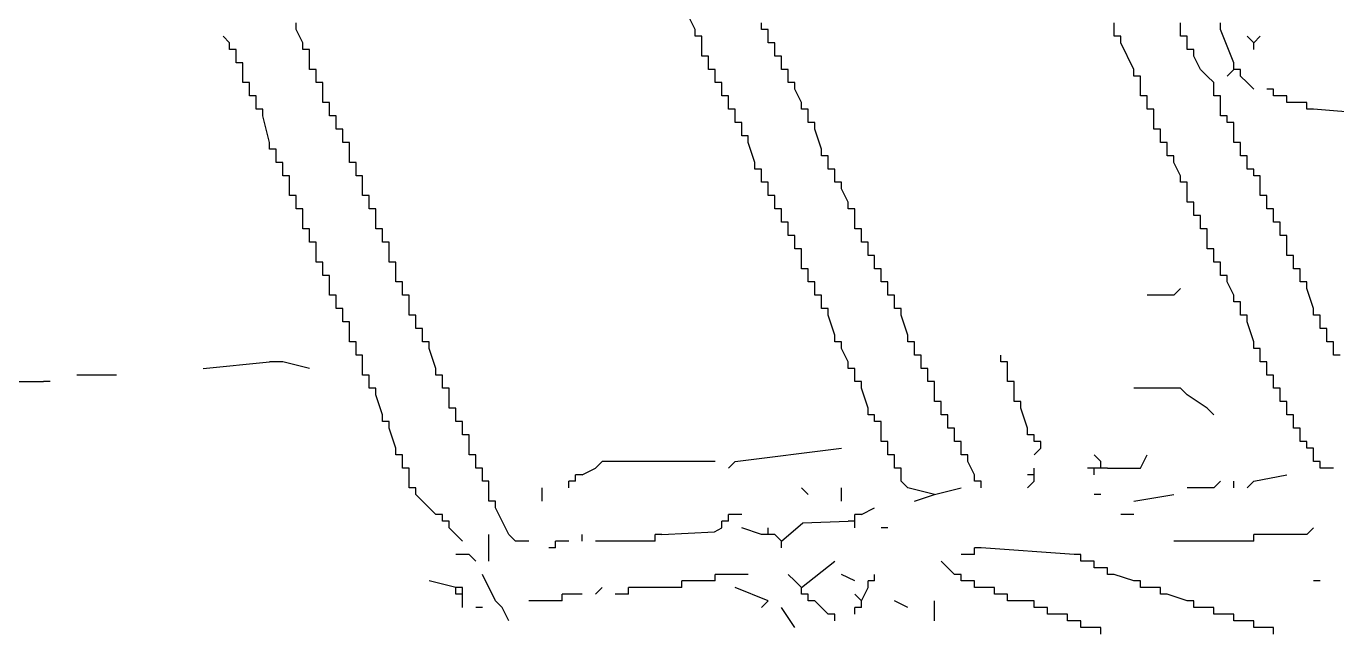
# Model space of a CAD drawing. Extents: x 0.03 to 8.61, y 0.04 to 5.34.
# Drawn here: x 2.705 to 4.085, y 3.867 to 4.505 of the extents above; entities that cross this region are included whole.
import ezdxf

# ---------------------------------------------------------------- set-up
doc = ezdxf.new("R2010")
doc.units = 0

msp = doc.modelspace()

# ---------------------------------------------------------------- linework, layer by layer
at = {"color": 7, "linetype": 'CONTINUOUS'}
for p, q in [((3.409, 4.501), (3.402, 4.515)), ((3.409, 4.494), (3.409, 4.501)), ((3.486, 4.494), (3.486, 4.501)), ((3.85, 4.501), (3.85, 4.508)), ((3.85, 4.494), (3.85, 4.501)), ((3.976, 4.466), (3.962, 4.501)), ((2.919, 4.48), (2.919, 4.487)), ((3.416, 4.494), (3.409, 4.494)), ((3.493, 4.48), (3.493, 4.487)), ((3.857, 4.494), (3.85, 4.494)), ((3.871, 4.459), (3.857, 4.487)), ((3.927, 4.487), (3.927, 4.494)), ((2.926, 4.48), (2.919, 4.48)), ((2.926, 4.473), (2.926, 4.48)), ((2.926, 4.466), (2.926, 4.473)), ((3.003, 4.473), (3.003, 4.48)), ((3.416, 4.473), (3.416, 4.48)), ((3.423, 4.473), (3.416, 4.473)), ((3.423, 4.466), (3.423, 4.473)), ((3.5, 4.466), (3.5, 4.473)), ((3.934, 4.473), (3.934, 4.48)), ((2.933, 4.459), (2.933, 4.466)), ((2.933, 4.452), (2.933, 4.459)), ((3.43, 4.459), (3.423, 4.459)), ((3.43, 4.452), (3.43, 4.459)), ((3.871, 4.452), (3.871, 4.459)), ((3.976, 4.459), (3.976, 4.466)), ((3.983, 4.459), (3.976, 4.459)), ((2.933, 4.445), (2.933, 4.452)), ((2.94, 4.445), (2.933, 4.445)), ((2.94, 4.438), (2.94, 4.445)), ((3.017, 4.438), (3.017, 4.445)), ((3.437, 4.445), (3.43, 4.445)), ((3.437, 4.438), (3.437, 4.445)), ((3.514, 4.438), (3.514, 4.445)), ((3.955, 4.445), (3.948, 4.452)), ((3.955, 4.438), (3.955, 4.445)), ((3.99, 4.445), (3.983, 4.452)), ((3.997, 4.438), (3.99, 4.445)), ((2.94, 4.431), (2.94, 4.438)), ((2.947, 4.424), (2.947, 4.431)), ((3.437, 4.431), (3.437, 4.438)), ((3.444, 4.431), (3.437, 4.431)), ((3.444, 4.424), (3.444, 4.431)), ((3.878, 4.431), (3.878, 4.438)), ((3.885, 4.431), (3.878, 4.431)), ((3.962, 4.431), (3.955, 4.431)), ((3.962, 4.424), (3.962, 4.431)), ((4.018, 4.438), (4.011, 4.438)), ((4.018, 4.431), (4.018, 4.438)), ((2.954, 4.41), (2.954, 4.417)), ((3.444, 4.417), (3.444, 4.424)), ((3.451, 4.417), (3.444, 4.417)), ((3.528, 4.41), (3.528, 4.417)), ((3.885, 4.417), (3.885, 4.424)), ((3.892, 4.417), (3.885, 4.417)), ((3.892, 4.41), (3.892, 4.417)), ((3.962, 4.417), (3.962, 4.424)), ((3.962, 4.41), (3.962, 4.417)), ((4.039, 4.424), (4.032, 4.424)), ((4.046, 4.424), (4.039, 4.424)), ((4.053, 4.417), (4.053, 4.424)), ((4.144, 4.41), (4.06, 4.417)), ((3.451, 4.403), (3.451, 4.41)), ((3.458, 4.403), (3.451, 4.403)), ((3.458, 4.396), (3.458, 4.403)), ((3.535, 4.396), (3.535, 4.403)), ((3.892, 4.403), (3.892, 4.41)), ((3.892, 4.396), (3.892, 4.403)), ((3.969, 4.41), (3.962, 4.41)), ((3.969, 4.403), (3.969, 4.41)), ((3.976, 4.403), (3.969, 4.403)), ((3.976, 4.396), (3.976, 4.403)), ((3.458, 4.389), (3.458, 4.396)), ((3.465, 4.389), (3.458, 4.389)), ((3.899, 4.396), (3.892, 4.396)), ((3.899, 4.389), (3.899, 4.396)), ((3.899, 4.382), (3.899, 4.389)), ((3.976, 4.382), (3.976, 4.389)), ((2.961, 4.375), (2.961, 4.382)), ((2.968, 4.368), (2.968, 4.375)), ((3.045, 4.375), (3.045, 4.382)), ((3.472, 4.361), (3.465, 4.382)), ((3.906, 4.382), (3.899, 4.382)), ((3.906, 4.368), (3.906, 4.375)), ((3.983, 4.382), (3.976, 4.382)), ((3.983, 4.375), (3.983, 4.382)), ((2.975, 4.354), (2.975, 4.361)), ((3.913, 4.368), (3.906, 4.368)), ((3.92, 4.347), (3.913, 4.361)), ((3.99, 4.361), (3.99, 4.368)), ((2.982, 4.34), (2.982, 4.347)), ((3.479, 4.354), (3.472, 4.354)), ((3.479, 4.347), (3.479, 4.354)), ((3.556, 4.347), (3.556, 4.354)), ((3.92, 4.34), (3.92, 4.347)), ((3.997, 4.354), (3.99, 4.354)), ((4.004, 4.34), (4.004, 4.347)), ((2.982, 4.333), (2.982, 4.34)), ((3.486, 4.34), (3.479, 4.34)), ((3.486, 4.326), (3.486, 4.333)), ((3.563, 4.333), (3.563, 4.34)), ((3.927, 4.34), (3.92, 4.34)), ((3.927, 4.333), (3.927, 4.34)), ((4.004, 4.326), (4.004, 4.333)), ((2.989, 4.326), (2.982, 4.326)), ((2.989, 4.319), (2.989, 4.326)), ((2.989, 4.312), (2.989, 4.319)), ((3.493, 4.326), (3.486, 4.326)), ((3.493, 4.312), (3.493, 4.319)), ((3.927, 4.319), (3.927, 4.326)), ((3.934, 4.319), (3.927, 4.319)), ((4.011, 4.326), (4.004, 4.326)), ((2.996, 4.312), (2.989, 4.312)), ((2.996, 4.305), (2.996, 4.312)), ((2.996, 4.298), (2.996, 4.305)), ((3.5, 4.312), (3.493, 4.312)), ((3.5, 4.298), (3.5, 4.305)), ((3.577, 4.305), (3.577, 4.312)), ((3.934, 4.305), (3.934, 4.312)), ((3.941, 4.305), (3.934, 4.305)), ((4.018, 4.312), (4.011, 4.312)), ((4.018, 4.305), (4.018, 4.312)), ((3.003, 4.291), (2.996, 4.291)), ((3.073, 4.291), (3.073, 4.298)), ((3.507, 4.298), (3.5, 4.298)), ((3.507, 4.284), (3.507, 4.291)), ((3.941, 4.291), (3.941, 4.298)), ((3.948, 4.291), (3.941, 4.291)), ((4.025, 4.298), (4.018, 4.298)), ((4.025, 4.291), (4.025, 4.298)), ((4.025, 4.284), (4.025, 4.291)), ((3.003, 4.277), (3.003, 4.284)), ((3.514, 4.284), (3.507, 4.284)), ((3.948, 4.277), (3.948, 4.284)), ((4.032, 4.284), (4.025, 4.284)), ((4.032, 4.277), (4.032, 4.284)), ((3.01, 4.277), (3.003, 4.277)), ((3.01, 4.263), (3.01, 4.27)), ((3.514, 4.27), (3.514, 4.277)), ((3.521, 4.27), (3.514, 4.27)), ((3.521, 4.263), (3.521, 4.27)), ((3.948, 4.27), (3.948, 4.277)), ((3.955, 4.263), (3.955, 4.27)), ((4.032, 4.27), (4.032, 4.277)), ((3.01, 4.256), (3.01, 4.263)), ((3.017, 4.256), (3.01, 4.256)), ((3.521, 4.256), (3.521, 4.263)), ((3.598, 4.256), (3.598, 4.263)), ((3.955, 4.256), (3.955, 4.263)), ((3.962, 4.256), (3.955, 4.256)), ((4.039, 4.256), (4.039, 4.263)), ((3.024, 4.242), (3.017, 4.242)), ((3.024, 4.235), (3.024, 4.242)), ((3.094, 4.242), (3.094, 4.249)), ((3.094, 4.235), (3.094, 4.242)), ((3.528, 4.249), (3.521, 4.249)), ((3.528, 4.242), (3.528, 4.249)), ((3.605, 4.242), (3.605, 4.249)), ((3.962, 4.242), (3.962, 4.249)), ((3.969, 4.242), (3.962, 4.242)), ((4.046, 4.242), (4.046, 4.249)), ((3.024, 4.228), (3.024, 4.235)), ((3.024, 4.221), (3.024, 4.228)), ((3.101, 4.235), (3.094, 4.235)), ((3.101, 4.221), (3.101, 4.228)), ((3.535, 4.235), (3.528, 4.235)), ((3.535, 4.221), (3.535, 4.228)), ((3.612, 4.228), (3.612, 4.235)), ((3.913, 4.221), (3.92, 4.228)), ((4.053, 4.235), (4.046, 4.235)), ((4.053, 4.228), (4.053, 4.235)), ((3.031, 4.221), (3.024, 4.221)), ((3.031, 4.207), (3.031, 4.214)), ((3.542, 4.221), (3.535, 4.221)), ((3.542, 4.207), (3.542, 4.214)), ((3.913, 4.221), (3.885, 4.221)), ((3.983, 4.207), (3.983, 4.214)), ((3.038, 4.207), (3.031, 4.207)), ((3.038, 4.193), (3.038, 4.2)), ((3.549, 4.207), (3.542, 4.207)), ((3.556, 4.179), (3.549, 4.2)), ((3.626, 4.2), (3.626, 4.207)), ((3.99, 4.193), (3.99, 4.2)), ((4.067, 4.193), (4.067, 4.2)), ((3.045, 4.193), (3.038, 4.193)), ((3.045, 4.186), (3.045, 4.193)), ((3.045, 4.179), (3.045, 4.186)), ((3.115, 4.186), (3.115, 4.193)), ((3.052, 4.172), (3.045, 4.172)), ((3.052, 4.165), (3.052, 4.172)), ((3.997, 4.165), (3.997, 4.172)), ((4.081, 4.165), (4.081, 4.172)), ((3.052, 4.158), (3.052, 4.165)), ((3.059, 4.158), (3.052, 4.158)), ((3.57, 4.151), (3.563, 4.165)), ((4.004, 4.158), (4.004, 4.165)), ((2.891, 4.144), (2.961, 4.151)), ((2.968, 4.151), (2.961, 4.151)), ((2.975, 4.151), (2.968, 4.151)), ((3.003, 4.144), (2.975, 4.151)), ((3.059, 4.144), (3.059, 4.151)), ((3.059, 4.137), (3.059, 4.144)), ((3.136, 4.137), (3.136, 4.144)), ((3.57, 4.144), (3.57, 4.151)), ((3.577, 4.144), (3.57, 4.144)), ((3.738, 4.151), (3.731, 4.151)), ((3.738, 4.144), (3.738, 4.151)), ((3.738, 4.137), (3.738, 4.144)), ((4.011, 4.144), (4.011, 4.151)), ((2.8, 4.137), (2.758, 4.137)), ((3.066, 4.137), (3.059, 4.137)), ((3.066, 4.13), (3.066, 4.137)), ((3.066, 4.123), (3.066, 4.13)), ((3.143, 4.123), (3.143, 4.13)), ((3.577, 4.13), (3.577, 4.137)), ((3.584, 4.13), (3.577, 4.13)), ((3.584, 4.123), (3.584, 4.13)), ((3.738, 4.13), (3.738, 4.137)), ((3.745, 4.123), (3.745, 4.13)), ((3.073, 4.116), (3.073, 4.123)), ((3.08, 4.095), (3.073, 4.116)), ((3.591, 4.102), (3.584, 4.123)), ((3.745, 4.109), (3.745, 4.116)), ((3.878, 4.123), (3.871, 4.123)), ((3.885, 4.123), (3.878, 4.123)), ((3.892, 4.123), (3.885, 4.123)), ((3.92, 4.123), (3.892, 4.123)), ((3.927, 4.116), (3.92, 4.123)), ((3.948, 4.102), (3.927, 4.116)), ((4.025, 4.116), (4.025, 4.123)), ((4.025, 4.109), (4.025, 4.116)), ((3.15, 4.102), (3.15, 4.109)), ((3.752, 4.109), (3.745, 4.109)), ((3.752, 4.102), (3.752, 4.109)), ((3.759, 4.081), (3.752, 4.102)), ((3.955, 4.095), (3.948, 4.102)), ((4.032, 4.102), (4.032, 4.109)), ((4.032, 4.095), (4.032, 4.102)), ((3.087, 4.088), (3.08, 4.088)), ((3.087, 4.081), (3.087, 4.088)), ((3.605, 4.088), (3.598, 4.088)), ((3.605, 4.081), (3.605, 4.088)), ((4.039, 4.095), (4.032, 4.095)), ((4.039, 4.088), (4.039, 4.095)), ((4.039, 4.081), (4.039, 4.088)), ((3.094, 4.06), (3.087, 4.081)), ((3.605, 4.074), (3.605, 4.081)), ((3.605, 4.067), (3.605, 4.074)), ((3.759, 4.074), (3.759, 4.081)), ((3.766, 4.074), (3.759, 4.074)), ((3.766, 4.067), (3.766, 4.074)), ((4.046, 4.081), (4.039, 4.081)), ((4.046, 4.067), (4.046, 4.074)), ((3.171, 4.053), (3.171, 4.06)), ((3.451, 4.046), (3.563, 4.06)), ((3.689, 4.053), (3.689, 4.06)), ((3.773, 4.067), (3.766, 4.067)), ((3.766, 4.053), (3.773, 4.06)), ((3.773, 4.06), (3.773, 4.067)), ((4.053, 4.067), (4.046, 4.067)), ((4.053, 4.06), (4.053, 4.067)), ((4.06, 4.06), (4.053, 4.06)), ((3.101, 4.053), (3.094, 4.053)), ((3.178, 4.039), (3.178, 4.046)), ((3.304, 4.039), (3.311, 4.046)), ((3.43, 4.046), (3.311, 4.046)), ((3.444, 4.039), (3.451, 4.046)), ((3.619, 4.046), (3.619, 4.053)), ((3.836, 4.046), (3.829, 4.053)), ((3.836, 4.039), (3.836, 4.046)), ((3.878, 4.039), (3.885, 4.053)), ((4.067, 4.046), (4.06, 4.046)), ((3.108, 4.039), (3.101, 4.039)), ((3.29, 4.032), (3.283, 4.032)), ((3.283, 4.025), (3.283, 4.032)), ((3.29, 4.032), (3.304, 4.039)), ((3.626, 4.032), (3.626, 4.039)), ((3.766, 4.032), (3.759, 4.032)), ((3.766, 4.032), (3.766, 4.039)), ((3.766, 4.025), (3.766, 4.032)), ((3.829, 4.039), (3.822, 4.039)), ((3.836, 4.039), (3.829, 4.039)), ((3.829, 4.032), (3.829, 4.039)), ((3.843, 4.039), (3.836, 4.039)), ((3.843, 4.039), (3.878, 4.039)), ((3.997, 4.025), (4.032, 4.032)), ((4.074, 4.039), (4.067, 4.039)), ((3.115, 4.018), (3.108, 4.018)), ((3.115, 4.011), (3.115, 4.018)), ((3.248, 4.004), (3.248, 4.018)), ((3.283, 4.025), (3.276, 4.025)), ((3.276, 4.018), (3.276, 4.025)), ((3.528, 4.011), (3.521, 4.018)), ((3.563, 4.004), (3.563, 4.018)), ((3.633, 4.018), (3.626, 4.025)), ((3.661, 4.011), (3.689, 4.018)), ((3.759, 4.018), (3.766, 4.025)), ((3.955, 4.018), (3.927, 4.018)), ((3.955, 4.018), (3.962, 4.025)), ((3.976, 4.018), (3.976, 4.025)), ((3.99, 4.018), (3.997, 4.025)), ((3.192, 4.004), (3.192, 4.011)), ((3.199, 4.004), (3.192, 4.004)), ((3.836, 4.011), (3.829, 4.011)), ((3.871, 4.004), (3.913, 4.011)), ((3.143, 3.99), (3.136, 3.99)), ((3.143, 3.983), (3.143, 3.99)), ((3.451, 3.99), (3.444, 3.99)), ((3.444, 3.983), (3.444, 3.99)), ((3.458, 3.99), (3.451, 3.99)), ((3.584, 3.99), (3.577, 3.99)), ((3.577, 3.983), (3.577, 3.99)), ((3.584, 3.99), (3.598, 3.997)), ((3.871, 3.99), (3.857, 3.99)), ((3.15, 3.983), (3.143, 3.983)), ((3.15, 3.976), (3.15, 3.983)), ((3.157, 3.969), (3.15, 3.976)), ((3.4295, 3.9717), (3.437, 3.976)), ((3.444, 3.983), (3.437, 3.983)), ((3.437, 3.976), (3.437, 3.983)), ((3.479, 3.969), (3.458, 3.976)), ((3.486, 3.969), (3.486, 3.976)), ((3.5, 3.962), (3.5223, 3.9813)), ((3.5223, 3.9813), (3.57, 3.983)), ((3.577, 3.983), (3.57, 3.983)), ((3.577, 3.976), (3.577, 3.983)), ((3.612, 3.976), (3.605, 3.976)), ((3.164, 3.962), (3.157, 3.969)), ((3.234, 3.962), (3.22, 3.962)), ((3.269, 3.962), (3.262, 3.962)), ((3.262, 3.955), (3.262, 3.962)), ((3.276, 3.962), (3.269, 3.962)), ((3.29, 3.962), (3.29, 3.969)), ((3.36, 3.962), (3.304, 3.962)), ((3.374, 3.969), (3.367, 3.969)), ((3.367, 3.962), (3.367, 3.969)), ((3.374, 3.969), (3.4295, 3.9717)), ((3.486, 3.969), (3.479, 3.969)), ((3.493, 3.969), (3.486, 3.969)), ((3.99, 3.962), (3.913, 3.962)), ((3.997, 3.962), (3.99, 3.962)), ((4.004, 3.969), (3.997, 3.969)), ((3.997, 3.962), (3.997, 3.969)), ((4.053, 3.969), (4.004, 3.969)), ((3.171, 3.948), (3.157, 3.948)), ((3.178, 3.941), (3.171, 3.948)), ((3.262, 3.955), (3.255, 3.955)), ((3.696, 3.948), (3.689, 3.948)), ((3.703, 3.948), (3.696, 3.948)), ((3.71, 3.955), (3.703, 3.955)), ((3.703, 3.948), (3.703, 3.955)), ((3.521, 3.913), (3.556, 3.941)), ((3.675, 3.934), (3.668, 3.941)), ((3.682, 3.927), (3.675, 3.934)), ((3.822, 3.941), (3.815, 3.941)), ((3.829, 3.941), (3.822, 3.941)), ((3.843, 3.934), (3.836, 3.934)), ((3.843, 3.927), (3.843, 3.934)), ((3.157, 3.913), (3.129, 3.92)), ((3.43, 3.92), (3.423, 3.92)), ((3.437, 3.927), (3.43, 3.927)), ((3.43, 3.92), (3.43, 3.927)), ((3.465, 3.927), (3.437, 3.927)), ((3.521, 3.913), (3.514, 3.92)), ((3.577, 3.92), (3.563, 3.927)), ((3.598, 3.92), (3.591, 3.92)), ((3.591, 3.913), (3.591, 3.92)), ((3.689, 3.927), (3.682, 3.927)), ((3.689, 3.92), (3.689, 3.927)), ((3.696, 3.92), (3.689, 3.92)), ((3.703, 3.92), (3.696, 3.92)), ((3.703, 3.913), (3.703, 3.92)), ((3.878, 3.92), (3.871, 3.92)), ((4.067, 3.92), (4.06, 3.92)), ((3.164, 3.913), (3.157, 3.913)), ((3.157, 3.906), (3.157, 3.913)), ((3.164, 3.906), (3.157, 3.906)), ((3.164, 3.906), (3.164, 3.913)), ((3.339, 3.906), (3.332, 3.906)), ((3.395, 3.913), (3.388, 3.913)), ((3.486, 3.899), (3.451, 3.913)), ((3.521, 3.906), (3.521, 3.913)), ((3.528, 3.906), (3.521, 3.906)), ((3.528, 3.899), (3.528, 3.906)), ((3.584, 3.899), (3.577, 3.906)), ((3.584, 3.899), (3.591, 3.913)), ((3.71, 3.913), (3.703, 3.913)), ((3.717, 3.913), (3.71, 3.913)), ((3.724, 3.913), (3.717, 3.913)), ((3.724, 3.906), (3.724, 3.913)), ((3.731, 3.906), (3.724, 3.906)), ((3.738, 3.906), (3.731, 3.906)), ((3.738, 3.899), (3.738, 3.906)), ((3.899, 3.913), (3.892, 3.913)), ((3.899, 3.906), (3.899, 3.913)), ((3.185, 3.892), (3.178, 3.892)), ((3.479, 3.892), (3.486, 3.899)), ((3.535, 3.899), (3.528, 3.899)), ((3.542, 3.892), (3.535, 3.899)), ((3.549, 3.885), (3.542, 3.892)), ((3.584, 3.892), (3.577, 3.892)), ((3.577, 3.885), (3.577, 3.892)), ((3.584, 3.892), (3.584, 3.899)), ((3.633, 3.892), (3.619, 3.899)), ((3.745, 3.899), (3.738, 3.899)), ((3.759, 3.899), (3.745, 3.899)), ((3.766, 3.899), (3.759, 3.899)), ((3.766, 3.892), (3.766, 3.899)), ((3.773, 3.892), (3.766, 3.892)), ((3.78, 3.892), (3.773, 3.892)), ((3.78, 3.885), (3.78, 3.892)), ((3.934, 3.899), (3.927, 3.899)), ((3.955, 3.892), (3.948, 3.892)), ((3.556, 3.885), (3.549, 3.885)), ((3.556, 3.878), (3.556, 3.885)), ((3.787, 3.885), (3.78, 3.885)), ((3.794, 3.885), (3.787, 3.885)), ((3.801, 3.885), (3.794, 3.885)), ((3.801, 3.878), (3.801, 3.885)), ((3.808, 3.878), (3.801, 3.878)), ((3.815, 3.878), (3.808, 3.878)), ((3.815, 3.871), (3.815, 3.878)), ((3.976, 3.885), (3.969, 3.885)), ((3.976, 3.878), (3.976, 3.885)), ((3.997, 3.878), (3.99, 3.878)), ((3.997, 3.871), (3.997, 3.878)), ((3.822, 3.871), (3.815, 3.871)), ((3.829, 3.871), (3.822, 3.871)), ((3.836, 3.871), (3.829, 3.871)), ((3.836, 3.864), (3.836, 3.871)), ((4.011, 3.871), (4.004, 3.871)), ((4.018, 3.871), (4.011, 3.871)), ((4.018, 3.864), (4.018, 3.871))]:
    msp.add_line(p, q, dxfattribs=at)
at = {"color": 12, "linetype": 'CONTINUOUS'}
for p, q in [((2.989, 4.501), (2.989, 4.508)), ((3.479, 4.501), (3.479, 4.508)), ((3.486, 4.501), (3.479, 4.501)), ((2.996, 4.48), (2.996, 4.487)), ((3.486, 4.487), (3.486, 4.494)), ((3.493, 4.487), (3.486, 4.487)), ((3.997, 4.487), (3.99, 4.494)), ((3.003, 4.48), (2.996, 4.48)), ((3.003, 4.466), (3.003, 4.473)), ((3.493, 4.473), (3.493, 4.48)), ((3.5, 4.473), (3.493, 4.473)), ((3.01, 4.452), (3.01, 4.459)), ((3.5, 4.459), (3.5, 4.466)), ((3.507, 4.459), (3.5, 4.459)), ((3.948, 4.452), (3.941, 4.459)), ((3.983, 4.452), (3.983, 4.459)), ((3.017, 4.445), (3.01, 4.445)), ((3.507, 4.445), (3.507, 4.452)), ((3.514, 4.445), (3.507, 4.445)), ((3.017, 4.431), (3.017, 4.438)), ((3.521, 4.424), (3.514, 4.438)), ((3.955, 4.431), (3.955, 4.438)), ((3.024, 4.417), (3.024, 4.424)), ((3.521, 4.417), (3.521, 4.424)), ((3.528, 4.417), (3.521, 4.417)), ((3.031, 4.403), (3.031, 4.41)), ((3.528, 4.403), (3.528, 4.41)), ((3.535, 4.403), (3.528, 4.403)), ((3.038, 4.389), (3.038, 4.396)), ((3.542, 4.375), (3.535, 4.396)), ((3.045, 4.368), (3.045, 4.375)), ((3.542, 4.368), (3.542, 4.375)), ((3.983, 4.368), (3.983, 4.375)), ((3.052, 4.354), (3.052, 4.361)), ((3.549, 4.368), (3.542, 4.368)), ((3.549, 4.354), (3.549, 4.361)), ((3.99, 4.368), (3.983, 4.368)), ((3.99, 4.354), (3.99, 4.361)), ((3.059, 4.34), (3.059, 4.347)), ((3.556, 4.354), (3.549, 4.354)), ((3.556, 4.34), (3.556, 4.347)), ((3.563, 4.34), (3.556, 4.34)), ((3.57, 4.319), (3.563, 4.333)), ((3.066, 4.319), (3.066, 4.326)), ((3.57, 4.312), (3.57, 4.319)), ((4.011, 4.312), (4.011, 4.319)), ((3.073, 4.305), (3.073, 4.312)), ((3.577, 4.312), (3.57, 4.312)), ((3.577, 4.298), (3.577, 4.305)), ((4.018, 4.298), (4.018, 4.305)), ((3.08, 4.284), (3.08, 4.291)), ((3.577, 4.291), (3.577, 4.298)), ((3.584, 4.291), (3.577, 4.291)), ((3.584, 4.284), (3.584, 4.291)), ((3.584, 4.277), (3.584, 4.284)), ((3.087, 4.27), (3.087, 4.277)), ((3.591, 4.277), (3.584, 4.277)), ((3.591, 4.27), (3.591, 4.277)), ((3.591, 4.263), (3.591, 4.27)), ((4.032, 4.263), (4.032, 4.27)), ((3.094, 4.249), (3.094, 4.256)), ((3.598, 4.263), (3.591, 4.263)), ((3.598, 4.249), (3.598, 4.256)), ((4.039, 4.263), (4.032, 4.263)), ((4.039, 4.249), (4.039, 4.256)), ((3.605, 4.249), (3.598, 4.249)), ((3.605, 4.235), (3.605, 4.242)), ((4.046, 4.249), (4.039, 4.249)), ((4.046, 4.235), (4.046, 4.242)), ((3.612, 4.235), (3.605, 4.235)), ((3.612, 4.221), (3.612, 4.228)), ((4.06, 4.207), (4.053, 4.228)), ((3.108, 4.214), (3.108, 4.221)), ((3.619, 4.214), (3.619, 4.221)), ((3.115, 4.193), (3.115, 4.2)), ((3.626, 4.207), (3.619, 4.207)), ((3.633, 4.179), (3.626, 4.2)), ((4.06, 4.2), (4.06, 4.207)), ((4.067, 4.2), (4.06, 4.2)), ((3.122, 4.179), (3.122, 4.186)), ((4.067, 4.186), (4.067, 4.193)), ((4.074, 4.186), (4.067, 4.186)), ((4.074, 4.179), (4.074, 4.186)), ((3.129, 4.165), (3.129, 4.172)), ((3.64, 4.165), (3.64, 4.172)), ((4.074, 4.172), (4.074, 4.179)), ((4.081, 4.172), (4.074, 4.172)), ((3.647, 4.151), (3.647, 4.158)), ((4.081, 4.158), (4.081, 4.165)), ((4.088, 4.158), (4.081, 4.158)), ((3.654, 4.137), (3.654, 4.144)), ((3.143, 4.13), (3.143, 4.137)), ((3.661, 4.13), (3.654, 4.13)), ((3.15, 4.116), (3.15, 4.123)), ((3.661, 4.116), (3.661, 4.123)), ((3.157, 4.095), (3.157, 4.102)), ((3.668, 4.102), (3.668, 4.109)), ((3.164, 4.081), (3.164, 4.088)), ((3.675, 4.088), (3.675, 4.095)), ((3.171, 4.067), (3.171, 4.074)), ((3.682, 4.074), (3.682, 4.081)), ((4.046, 4.074), (4.046, 4.081)), ((3.689, 4.06), (3.689, 4.067)), ((4.06, 4.053), (4.06, 4.06)), ((3.101, 4.046), (3.101, 4.053)), ((3.696, 4.046), (3.696, 4.053)), ((3.108, 4.032), (3.108, 4.039)), ((3.185, 4.032), (3.185, 4.039)), ((3.192, 4.018), (3.192, 4.025)), ((3.661, 4.011), (3.633, 4.018)), ((3.71, 4.018), (3.71, 4.025)), ((3.136, 3.99), (3.115, 4.011)), ((3.64, 4.004), (3.661, 4.011)), ((3.22, 3.962), (3.213, 3.969)), ((3.808, 3.948), (3.71, 3.955)), ((3.815, 3.948), (3.808, 3.948)), ((3.829, 3.934), (3.829, 3.941)), ((3.871, 3.92), (3.85, 3.927)), ((3.878, 3.913), (3.878, 3.92)), ((3.892, 3.913), (3.885, 3.913)), ((3.906, 3.906), (3.899, 3.906)), ((3.927, 3.899), (3.906, 3.906)), ((3.934, 3.892), (3.934, 3.899)), ((3.948, 3.892), (3.941, 3.892)), ((3.955, 3.885), (3.955, 3.892)), ((3.969, 3.885), (3.962, 3.885)), ((3.983, 3.878), (3.976, 3.878)), ((4.004, 3.871), (3.997, 3.871))]:
    msp.add_line(p, q, dxfattribs=at)
at = {"color": 8, "linetype": 'CONTINUOUS'}
for p, q in [((2.996, 4.487), (2.989, 4.501)), ((3.003, 4.459), (3.003, 4.466)), ((3.01, 4.459), (3.003, 4.459)), ((3.01, 4.445), (3.01, 4.452)), ((3.017, 4.424), (3.017, 4.431)), ((3.024, 4.424), (3.017, 4.424)), ((3.024, 4.41), (3.024, 4.417)), ((3.031, 4.41), (3.024, 4.41)), ((3.031, 4.396), (3.031, 4.403)), ((3.038, 4.396), (3.031, 4.396)), ((3.038, 4.382), (3.038, 4.389)), ((3.045, 4.382), (3.038, 4.382)), ((3.045, 4.361), (3.045, 4.368)), ((3.052, 4.361), (3.045, 4.361)), ((3.052, 4.347), (3.052, 4.354)), ((3.059, 4.347), (3.052, 4.347)), ((3.059, 4.333), (3.059, 4.34)), ((3.059, 4.326), (3.059, 4.333)), ((3.066, 4.326), (3.059, 4.326)), ((3.066, 4.312), (3.066, 4.319)), ((3.073, 4.312), (3.066, 4.312)), ((3.073, 4.298), (3.073, 4.305)), ((3.08, 4.291), (3.073, 4.291)), ((3.08, 4.277), (3.08, 4.284)), ((3.087, 4.277), (3.08, 4.277)), ((3.087, 4.263), (3.087, 4.27)), ((3.087, 4.256), (3.087, 4.263)), ((3.094, 4.256), (3.087, 4.256)), ((3.101, 4.228), (3.101, 4.235)), ((3.108, 4.221), (3.101, 4.221)), ((3.108, 4.207), (3.108, 4.214)), ((3.619, 4.221), (3.612, 4.221)), ((3.619, 4.207), (3.619, 4.214)), ((3.108, 4.2), (3.108, 4.207)), ((3.115, 4.2), (3.108, 4.2)), ((3.122, 4.186), (3.115, 4.186)), ((3.122, 4.172), (3.122, 4.179)), ((3.129, 4.172), (3.122, 4.172)), ((3.633, 4.172), (3.633, 4.179)), ((3.64, 4.172), (3.633, 4.172)), ((3.136, 4.144), (3.129, 4.165)), ((3.64, 4.158), (3.64, 4.165)), ((3.647, 4.158), (3.64, 4.158)), ((3.647, 4.144), (3.647, 4.151)), ((3.654, 4.144), (3.647, 4.144)), ((3.143, 4.137), (3.136, 4.137)), ((3.654, 4.13), (3.654, 4.137)), ((3.15, 4.123), (3.143, 4.123)), ((3.15, 4.109), (3.15, 4.116)), ((3.661, 4.109), (3.661, 4.116)), ((3.157, 4.102), (3.15, 4.102)), ((3.668, 4.109), (3.661, 4.109)), ((3.668, 4.095), (3.668, 4.102)), ((3.157, 4.088), (3.157, 4.095)), ((3.164, 4.088), (3.157, 4.088)), ((3.675, 4.095), (3.668, 4.095)), ((3.675, 4.081), (3.675, 4.088)), ((3.164, 4.074), (3.164, 4.081)), ((3.171, 4.074), (3.164, 4.074)), ((3.682, 4.081), (3.675, 4.081)), ((3.682, 4.067), (3.682, 4.074)), ((3.171, 4.06), (3.171, 4.067)), ((3.689, 4.067), (3.682, 4.067)), ((3.178, 4.053), (3.171, 4.053)), ((3.178, 4.046), (3.178, 4.053)), ((3.696, 4.053), (3.689, 4.053)), ((3.703, 4.032), (3.696, 4.046)), ((3.185, 4.039), (3.178, 4.039)), ((3.185, 4.025), (3.185, 4.032)), ((3.703, 4.025), (3.703, 4.032)), ((4.081, 4.039), (4.074, 4.039)), ((3.192, 4.025), (3.185, 4.025)), ((3.192, 4.011), (3.192, 4.018)), ((3.71, 4.025), (3.703, 4.025)), ((3.199, 3.997), (3.199, 4.004)), ((3.213, 3.969), (3.199, 3.997)), ((3.192, 3.941), (3.192, 3.969)), ((3.815, 3.941), (3.815, 3.948)), ((3.836, 3.934), (3.829, 3.934)), ((3.199, 3.899), (3.185, 3.927)), ((3.85, 3.927), (3.843, 3.927)), ((3.164, 3.899), (3.164, 3.906)), ((3.885, 3.913), (3.878, 3.913)), ((3.164, 3.892), (3.164, 3.899)), ((3.206, 3.892), (3.199, 3.899)), ((3.941, 3.892), (3.934, 3.892)), ((3.962, 3.885), (3.955, 3.885))]:
    msp.add_line(p, q, dxfattribs=at)
at = {"color": 1, "linetype": 'CONTINUOUS'}
for p, q in [((3.92, 4.501), (3.92, 4.508)), ((3.92, 4.494), (3.92, 4.501)), ((3.927, 4.494), (3.92, 4.494)), ((3.927, 4.48), (3.927, 4.487)), ((3.934, 4.48), (3.927, 4.48)), ((3.941, 4.459), (3.934, 4.473)), ((3.423, 4.459), (3.423, 4.466)), ((3.43, 4.445), (3.43, 4.452)), ((3.955, 4.27), (3.948, 4.27)), ((3.528, 4.235), (3.528, 4.242)), ((3.563, 4.172), (3.556, 4.172)), ((3.745, 4.13), (3.738, 4.13)), ((3.745, 4.116), (3.745, 4.123)), ((3.598, 4.095), (3.591, 4.095)), ((3.213, 3.878), (3.206, 3.892))]:
    msp.add_line(p, q, dxfattribs=at)
at = {"color": 3, "linetype": 'CONTINUOUS'}
for p, q in [((3.962, 4.501), (3.962, 4.508)), ((3.416, 4.48), (3.416, 4.487)), ((3.997, 4.487), (4.004, 4.494)), ((2.933, 4.466), (2.926, 4.466)), ((3.969, 4.452), (3.976, 4.459)), ((3.878, 4.452), (3.871, 4.452)), ((3.878, 4.438), (3.878, 4.445)), ((2.947, 4.431), (2.94, 4.431)), ((3.885, 4.424), (3.885, 4.431)), ((2.947, 4.417), (2.947, 4.424)), ((2.954, 4.417), (2.947, 4.417)), ((3.451, 4.41), (3.451, 4.417)), ((4.06, 4.417), (4.053, 4.417)), ((2.961, 4.382), (2.954, 4.41)), ((2.968, 4.375), (2.961, 4.375)), ((3.906, 4.375), (3.906, 4.382)), ((2.968, 4.361), (2.968, 4.368)), ((2.975, 4.361), (2.968, 4.361)), ((3.913, 4.361), (3.913, 4.368)), ((2.975, 4.347), (2.975, 4.354)), ((2.982, 4.347), (2.975, 4.347)), ((2.982, 4.326), (2.982, 4.333)), ((3.486, 4.333), (3.486, 4.34)), ((3.927, 4.326), (3.927, 4.333)), ((3.493, 4.319), (3.493, 4.326)), ((3.934, 4.312), (3.934, 4.319)), ((3.5, 4.305), (3.5, 4.312)), ((3.003, 4.284), (3.003, 4.291)), ((3.948, 4.284), (3.948, 4.291)), ((3.017, 4.249), (3.017, 4.256)), ((3.962, 4.249), (3.962, 4.256)), ((3.969, 4.235), (3.969, 4.242)), ((3.535, 4.228), (3.535, 4.235)), ((3.976, 4.221), (3.969, 4.235)), ((3.031, 4.214), (3.031, 4.221)), ((3.976, 4.214), (3.976, 4.221)), ((3.983, 4.214), (3.976, 4.214)), ((3.983, 4.2), (3.983, 4.207)), ((3.99, 4.2), (3.983, 4.2)), ((3.997, 4.172), (3.99, 4.193)), ((3.563, 4.165), (3.563, 4.172)), ((4.004, 4.165), (3.997, 4.165)), ((4.004, 4.151), (4.004, 4.158)), ((3.577, 4.137), (3.577, 4.144)), ((4.011, 4.151), (4.004, 4.151)), ((4.011, 4.137), (4.011, 4.144)), ((4.018, 4.137), (4.011, 4.137)), ((4.018, 4.123), (4.018, 4.13)), ((3.073, 4.123), (3.066, 4.123)), ((4.025, 4.123), (4.018, 4.123)), ((3.08, 4.088), (3.08, 4.095)), ((3.598, 4.088), (3.598, 4.095)), ((3.094, 4.053), (3.094, 4.06)), ((3.612, 4.067), (3.605, 4.067)), ((3.612, 4.053), (3.612, 4.06)), ((3.619, 4.053), (3.612, 4.053)), ((3.619, 4.039), (3.619, 4.046)), ((3.626, 4.039), (3.619, 4.039)), ((3.626, 4.025), (3.626, 4.032)), ((3.108, 4.018), (3.108, 4.025)), ((4.053, 3.969), (4.06, 3.976)), ((3.367, 3.962), (3.36, 3.962)), ((3.5, 3.962), (3.493, 3.969)), ((3.5, 3.955), (3.5, 3.962)), ((3.514, 3.92), (3.507, 3.927)), ((3.598, 3.92), (3.598, 3.927)), ((3.514, 3.871), (3.5, 3.892)), ((3.661, 3.878), (3.661, 3.899)), ((3.99, 3.878), (3.983, 3.878))]:
    msp.add_line(p, q, dxfattribs=at)
at = {"color": 5, "linetype": 'CONTINUOUS'}
for p, q in [((2.919, 4.487), (2.912, 4.494)), ((3.416, 4.487), (3.416, 4.494)), ((3.857, 4.487), (3.857, 4.494)), ((3.997, 4.48), (3.997, 4.487)), ((3.507, 4.452), (3.507, 4.459)), ((3.878, 4.445), (3.878, 4.452)), ((4.025, 4.431), (4.018, 4.431)), ((4.032, 4.431), (4.025, 4.431)), ((4.032, 4.424), (4.032, 4.431)), ((4.053, 4.424), (4.046, 4.424)), ((3.465, 4.382), (3.465, 4.389)), ((3.976, 4.389), (3.976, 4.396)), ((3.472, 4.354), (3.472, 4.361)), ((3.549, 4.361), (3.549, 4.368)), ((3.479, 4.34), (3.479, 4.347)), ((3.997, 4.347), (3.997, 4.354)), ((4.004, 4.347), (3.997, 4.347)), ((4.004, 4.333), (4.004, 4.34)), ((4.011, 4.319), (4.011, 4.326)), ((3.941, 4.298), (3.941, 4.305)), ((2.996, 4.291), (2.996, 4.298)), ((3.507, 4.291), (3.507, 4.298)), ((3.514, 4.277), (3.514, 4.284)), ((3.01, 4.27), (3.01, 4.277)), ((3.521, 4.249), (3.521, 4.256)), ((3.017, 4.242), (3.017, 4.249)), ((3.542, 4.214), (3.542, 4.221)), ((3.038, 4.2), (3.038, 4.207)), ((3.549, 4.2), (3.549, 4.207)), ((3.045, 4.172), (3.045, 4.179)), ((3.556, 4.172), (3.556, 4.179)), ((3.059, 4.151), (3.059, 4.158)), ((3.731, 4.151), (3.731, 4.158)), ((2.639, 4.13), (2.723, 4.13)), ((2.73, 4.13), (2.723, 4.13)), ((3.661, 4.123), (3.661, 4.13)), ((4.018, 4.13), (4.018, 4.137)), ((3.591, 4.095), (3.591, 4.102)), ((4.032, 4.109), (4.025, 4.109)), ((3.612, 4.06), (3.612, 4.067)), ((3.101, 4.039), (3.101, 4.046)), ((4.06, 4.046), (4.06, 4.053)), ((4.067, 4.039), (4.067, 4.046)), ((3.108, 4.025), (3.108, 4.032)), ((3.402, 3.92), (3.395, 3.92)), ((3.395, 3.913), (3.395, 3.92)), ((3.423, 3.92), (3.402, 3.92)), ((3.276, 3.906), (3.269, 3.906)), ((3.269, 3.899), (3.269, 3.906)), ((3.29, 3.906), (3.276, 3.906)), ((3.304, 3.906), (3.311, 3.913)), ((3.332, 3.906), (3.325, 3.906)), ((3.346, 3.913), (3.339, 3.913)), ((3.339, 3.906), (3.339, 3.913)), ((3.388, 3.913), (3.346, 3.913)), ((3.262, 3.899), (3.234, 3.899)), ((3.269, 3.899), (3.262, 3.899))]:
    msp.add_line(p, q, dxfattribs=at)

doc.saveas('drawing.dxf')
